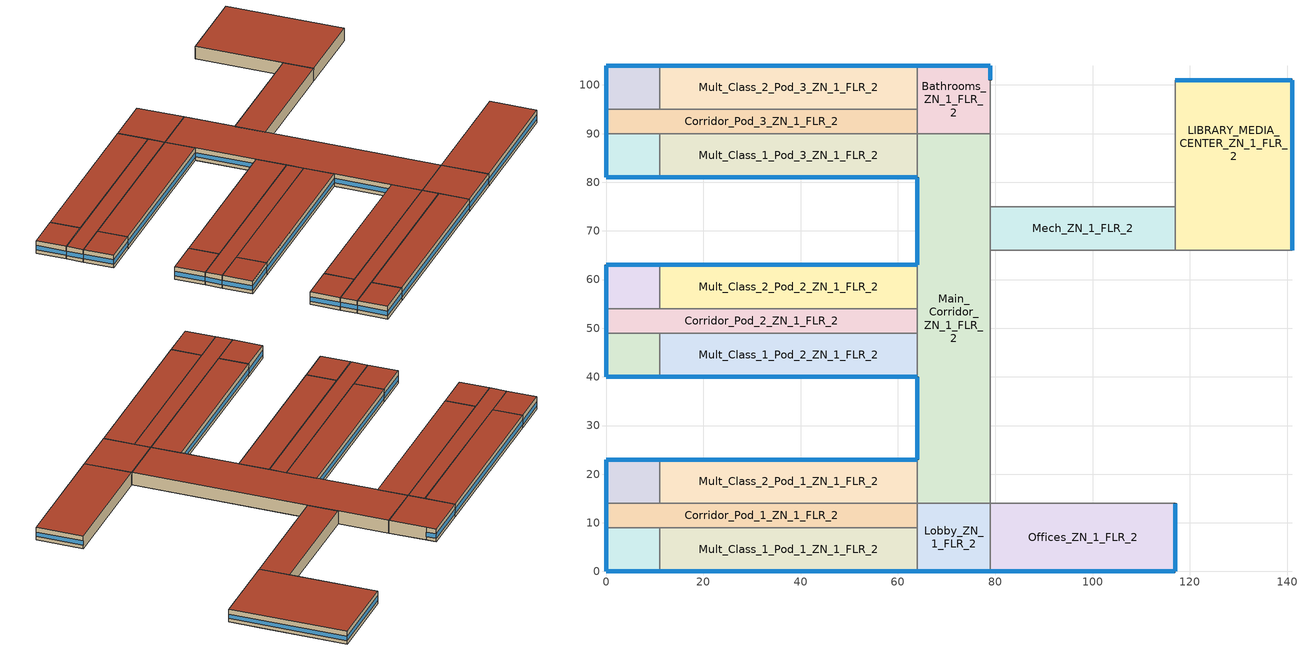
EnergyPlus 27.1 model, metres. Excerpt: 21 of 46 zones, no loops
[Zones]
Corner_Class_1_Pod_1_ZN_1_FLR_2
 floor to Corner_Class_1_Pod_1_ZN_1_FLR_1 (int_slab_floor): 0,9 11,9 11,0 0,0 z4
 wall outside (nonres_ext_wall): 0,9 0,0 11,0 z4:8
 wall to Mult_Class_1_Pod_1_ZN_1_FLR_2 (int_wall): 11,0 11,9 z4:8
 wall to Corridor_Pod_1_ZN_1_FLR_2 (int_wall): 11,9 0,9 z4:8
 window (Window_U_0.40_SHGC_0.38): 0.05,0 10.95,0 z5.1:6.51; 0,8.95 0,0.05 z5.1:6.52
 roof outside (nonres_roof): 0,0 11,0 11,9 0,9 z8
Mult_Class_1_Pod_1_ZN_1_FLR_2
 floor to Mult_Class_1_Pod_1_ZN_1_FLR_1 (int_slab_floor): 11,9 64,9 64,0 11,0 z4
 wall outside (nonres_ext_wall): 11,0 64,0 z4:8
 wall to Lobby_ZN_1_FLR_2 (int_wall): 64,0 64,9 z4:8
 wall to Corridor_Pod_1_ZN_1_FLR_2 (int_wall): 64,9 11,9 z4:8
 window (Window_U_0.40_SHGC_0.38): 11.05,0 63.95,0 z5.1:6.5
 roof outside (nonres_roof): 11,0 64,0 64,9 11,9 z8
Corridor_Pod_1_ZN_1_FLR_2
 floor to Corridor_Pod_1_ZN_1_FLR_1 (int_slab_floor): 0,14 64,14 64,9 0,9 z4
 wall outside (nonres_ext_wall): 0,14 0,9 z4:8
 wall to Lobby_ZN_1_FLR_2 (int_wall): 64,9 64,14 z4:8
 wall to Mult_Class_2_Pod_1_ZN_1_FLR_2 (int_wall): 64,14 11,14 z4:8
 wall to Corner_Class_2_Pod_1_ZN_1_FLR_2 (int_wall): 11,14 0,14 z4:8
 window (Window_U_0.40_SHGC_0.38): 0,13.95 0,9.05 z5.1:6.53
 roof outside (nonres_roof): 0,9 64,9 64,14 0,14 z8
Corner_Class_2_Pod_1_ZN_1_FLR_2
 floor to Corner_Class_2_Pod_1_ZN_1_FLR_1 (int_slab_floor): 0,23 11,23 11,14 0,14 z4
 wall outside (nonres_ext_wall): 11,23 0,23 0,14 z4:8
 wall to Mult_Class_2_Pod_1_ZN_1_FLR_2 (int_wall): 11,14 11,23 z4:8
 window (Window_U_0.40_SHGC_0.38): 10.95,23 0.05,23 z5.1:6.51; 0,22.95 0,14.05 z5.1:6.52
 roof outside (nonres_roof): 0,14 11,14 11,23 0,23 z8
Mult_Class_2_Pod_1_ZN_1_FLR_2
 floor to Mult_Class_2_Pod_1_ZN_1_FLR_1 (int_slab_floor): 11,23 64,23 64,14 11,14 z4
 wall outside (nonres_ext_wall): 64,23 11,23 z4:8
 wall to Main_Corridor_ZN_1_FLR_2 (int_wall): 64,14 64,23 z4:8
 window (Window_U_0.40_SHGC_0.38): 63.95,23 11.05,23 z5.1:6.5
 roof outside (nonres_roof): 11,14 64,14 64,23 11,23 z8
Corner_Class_1_Pod_2_ZN_1_FLR_2
 floor to Corner_Class_1_Pod_2_ZN_1_FLR_1 (int_slab_floor): 0,49 11,49 11,40 0,40 z4
 wall outside (nonres_ext_wall): 0,49 0,40 11,40 z4:8
 wall to Mult_Class_1_Pod_2_ZN_1_FLR_2 (int_wall): 11,40 11,49 z4:8
 wall to Corridor_Pod_2_ZN_1_FLR_2 (int_wall): 11,49 0,49 z4:8
 window (Window_U_0.40_SHGC_0.38): 0.05,40 10.95,40 z5.1:6.51; 0,48.95 0,40.05 z5.1:6.52
 roof outside (nonres_roof): 0,40 11,40 11,49 0,49 z8
Mult_Class_1_Pod_2_ZN_1_FLR_2
 floor to Mult_Class_1_Pod_2_ZN_1_FLR_1 (int_slab_floor): 11,49 64,49 64,40 11,40 z4
 wall outside (nonres_ext_wall): 11,40 64,40 z4:8
 wall to Main_Corridor_ZN_1_FLR_2 (int_wall): 64,40 64,49 z4:8
 wall to Corridor_Pod_2_ZN_1_FLR_2 (int_wall): 64,49 11,49 z4:8
 window (Window_U_0.40_SHGC_0.38): 11.05,40 63.95,40 z5.1:6.5
 roof outside (nonres_roof): 11,40 64,40 64,49 11,49 z8
Corridor_Pod_2_ZN_1_FLR_2
 floor to Corridor_Pod_2_ZN_1_FLR_1 (int_slab_floor): 0,54 64,54 64,49 0,49 z4
 wall outside (nonres_ext_wall): 0,54 0,49 z4:8
 wall to Main_Corridor_ZN_1_FLR_2 (int_wall): 64,49 64,54 z4:8
 wall to Mult_Class_2_Pod_2_ZN_1_FLR_2 (int_wall): 64,54 11,54 z4:8
 wall to Corner_Class_2_Pod_2_ZN_1_FLR_2 (int_wall): 11,54 0,54 z4:8
 window (Window_U_0.40_SHGC_0.38): 0,53.95 0,49.05 z5.1:6.53
 roof outside (nonres_roof): 0,49 64,49 64,54 0,54 z8
Corner_Class_2_Pod_2_ZN_1_FLR_2
 floor to Corner_Class_2_Pod_2_ZN_1_FLR_1 (int_slab_floor): 0,63 11,63 11,54 0,54 z4
 wall outside (nonres_ext_wall): 11,63 0,63 0,54 z4:8
 wall to Mult_Class_2_Pod_2_ZN_1_FLR_2 (int_wall): 11,54 11,63 z4:8
 window (Window_U_0.40_SHGC_0.38): 10.95,63 0.05,63 z5.1:6.51; 0,62.95 0,54.05 z5.1:6.52
 roof outside (nonres_roof): 0,54 11,54 11,63 0,63 z8
Mult_Class_2_Pod_2_ZN_1_FLR_2
 floor to Mult_Class_2_Pod_2_ZN_1_FLR_1 (int_slab_floor): 11,63 64,63 64,54 11,54 z4
 wall outside (nonres_ext_wall): 64,63 11,63 z4:8
 wall to Main_Corridor_ZN_1_FLR_2 (int_wall): 64,54 64,63 z4:8
 window (Window_U_0.40_SHGC_0.38): 63.95,63 11.05,63 z5.1:6.5
 roof outside (nonres_roof): 11,54 64,54 64,63 11,63 z8
Corner_Class_1_Pod_3_ZN_1_FLR_2
 floor to Corner_Class_1_Pod_3_ZN_1_FLR_1 (int_slab_floor): 0,90 11,90 11,81 0,81 z4
 wall outside (nonres_ext_wall): 0,90 0,81 11,81 z4:8
 wall to Mult_Class_1_Pod_3_ZN_1_FLR_2 (int_wall): 11,81 11,90 z4:8
 wall to Corridor_Pod_3_ZN_1_FLR_2 (int_wall): 11,90 0,90 z4:8
 window (Window_U_0.40_SHGC_0.38): 0.05,81 10.95,81 z5.1:6.51; 0,89.95 0,81.05 z5.1:6.52
 roof outside (nonres_roof): 0,81 11,81 11,90 0,90 z8
Mult_Class_1_Pod_3_ZN_1_FLR_2
 floor to Mult_Class_1_Pod_3_ZN_1_FLR_1 (int_slab_floor): 11,90 64,90 64,81 11,81 z4
 wall outside (nonres_ext_wall): 11,81 64,81 z4:8
 wall to Main_Corridor_ZN_1_FLR_2 (int_wall): 64,81 64,90 z4:8
 wall to Corridor_Pod_3_ZN_1_FLR_2 (int_wall): 64,90 11,90 z4:8
 window (Window_U_0.40_SHGC_0.38): 11.05,81 63.95,81 z5.1:6.5
 roof outside (nonres_roof): 11,81 64,81 64,90 11,90 z8
Corridor_Pod_3_ZN_1_FLR_2
 floor to Corridor_Pod_3_ZN_1_FLR_1 (int_slab_floor): 0,95 64,95 64,90 0,90 z4
 wall outside (nonres_ext_wall): 0,95 0,90 z4:8
 wall to Bathrooms_ZN_1_FLR_2 (int_wall): 64,90 64,95 z4:8
 wall to Mult_Class_2_Pod_3_ZN_1_FLR_2 (int_wall): 64,95 11,95 z4:8
 wall to Corner_Class_2_Pod_3_ZN_1_FLR_2 (int_wall): 11,95 0,95 z4:8
 window (Window_U_0.40_SHGC_0.38): 0,94.95 0,90.05 z5.1:6.53
 roof outside (nonres_roof): 0,90 64,90 64,95 0,95 z8
Corner_Class_2_Pod_3_ZN_1_FLR_2
 floor to Corner_Class_2_Pod_3_ZN_1_FLR_1 (int_slab_floor): 0,104 11,104 11,95 0,95 z4
 wall outside (nonres_ext_wall): 11,104 0,104 0,95 z4:8
 wall to Mult_Class_2_Pod_3_ZN_1_FLR_2 (int_wall): 11,95 11,104 z4:8
 window (Window_U_0.40_SHGC_0.38): 10.95,104 0.05,104 z5.1:6.51; 0,103.95 0,95.05 z5.1:6.52
 roof outside (nonres_roof): 0,95 11,95 11,104 0,104 z8
Mult_Class_2_Pod_3_ZN_1_FLR_2
 floor to Mult_Class_2_Pod_3_ZN_1_FLR_1 (int_slab_floor): 11,104 64,104 64,95 11,95 z4
 wall outside (nonres_ext_wall): 64,104 11,104 z4:8
 wall to Bathrooms_ZN_1_FLR_2 (int_wall): 64,95 64,104 z4:8
 window (Window_U_0.40_SHGC_0.38): 63.95,104 11.05,104 z5.1:6.5
 roof outside (nonres_roof): 11,95 64,95 64,104 11,104 z8
Main_Corridor_ZN_1_FLR_2
 floor to Main_Corridor_ZN_1_FLR_1 (int_slab_floor): 64,90 79,90 79,14 64,14 z4
 wall outside (nonres_ext_wall): 64,81 64,63 / 64,40 64,23 z4:8
 wall to Lobby_ZN_1_FLR_2 (int_wall): 64,14 79,14 z4:8
 wall to Gym_ZN_1_FLR_1 (int_wall): 79,14 79,66 z4:8
 wall to Mech_ZN_1_FLR_2 (int_wall): 79,66 79,75 z4:8
 wall to Auditorium_ZN_1_FLR_1 (nonres_ext_wall): 79,75 79,90 z4:8
 wall to Bathrooms_ZN_1_FLR_2 (int_wall): 79,90 64,90 z4:8
 window (Window_U_0.40_SHGC_0.38): 64,80.95 64,63.05 / 64,39.95 64,23.05 z5.1:6.51
 roof outside (nonres_roof): 64,14 79,14 79,90 64,90 z8
Lobby_ZN_1_FLR_2
 floor to Lobby_ZN_1_FLR_1 (int_slab_floor): 64,14 79,14 79,0 64,0 z4
 wall outside (nonres_ext_wall): 64,0 79,0 z4:8
 wall to Offices_ZN_1_FLR_2 (int_wall): 79,0 79,14 z4:8
 window (Window_U_0.40_SHGC_0.38): 64.05,0 78.95,0 z5.1:6.51
 roof outside (nonres_roof): 64,0 79,0 79,14 64,14 z8
Bathrooms_ZN_1_FLR_2
 floor to Bathrooms_ZN_1_FLR_1 (int_slab_floor): 64,104 79,104 79,90 64,90 z4
 wall outside (nonres_ext_wall): 79,101 79,104 64,104 z4:8
 wall to Auditorium_ZN_1_FLR_1 (nonres_ext_wall): 79,90 79,101 z4:8
 window (Window_U_0.40_SHGC_0.38): 79,101.05 79,103.95 z5.1:6.55; 78.95,104 64.05,104 z5.1:6.51
 roof outside (nonres_roof): 64,90 79,90 79,104 64,104 z8
Offices_ZN_1_FLR_2
 floor to Offices_ZN_1_FLR_1 (int_slab_floor): 79,14 117,14 117,0 79,0 z4
 wall outside (nonres_ext_wall): 79,0 117,0 117,14 z4:8
 wall to Gym_ZN_1_FLR_1 (int_wall): 117,14 79,14 z4:8
 window (Window_U_0.40_SHGC_0.38): 79.05,0 116.95,0 z5.1:6.5; 117,0.05 117,13.95 z5.1:6.51
 roof outside (nonres_roof): 79,0 117,0 117,14 79,14 z8
LIBRARY_MEDIA_CENTER_ZN_1_FLR_2
 floor to Kitchen_ZN_1_FLR_1 (int_slab_floor): 117,75 141,75 141,66 117,66 z4
 floor to Cafeteria_ZN_1_FLR_1 (int_slab_floor): 117,101 141,101 141,75 117,75 z4
 wall outside (nonres_ext_wall): 141,66 141,101 117,101 z4:8
 wall to Aux_Gym_ZN_1_FLR_1 (int_wall): 117,66 141,66 z4:8
 wall to Mech_ZN_1_FLR_2 (int_wall): 117,75 117,66 z4:8
 wall to Auditorium_ZN_1_FLR_1 (int_wall): 117,101 117,75 z4:8
 window (Window_U_0.40_SHGC_0.38): 141,66.05 141,100.95 z5.1:6.5; 140.95,101 117.05,101 z5.1:6.51
 roof outside (nonres_roof): 117,66 141,66 141,101 117,101 z8
Mech_ZN_1_FLR_2
 floor to Mech_ZN_1_FLR_1 (int_slab_floor): 79,75 117,75 117,66 79,66 z4
 wall to Gym_ZN_1_FLR_1 (int_wall): 79,66 117,66 z4:8
 wall to Auditorium_ZN_1_FLR_1 (int_wall): 117,75 79,75 z4:8
 roof outside (nonres_roof): 79,66 117,66 117,75 79,75 z8
[Building]
Secondary School: North Axis {deg}=0; Terrain=City; Loads Convergence Tolerance Value {W}=0.04; Temperature Convergence Tolerance Value {deltaC}=0.2; Solar Distribution=FullInteriorAndExterior; Maximum Number of Warmup Days=25; Minimum Number of Warmup Days=6
[Site:Location]
Denver-Aurora-Buckley.AFB_CO_USA WMO=724695: Latitude {deg}=39.72; Longitude {deg}=-104.75; Time Zone {hr}=-7; Elevation {m}=1726
[SizingPeriod:DesignDay] Day of Month=21; Dry-Bulb Temperature Range Modifier Type=DefaultMultipliers; Humidity Condition Type=WetBulb; Barometric Pressure {Pa}=82237; Rain Indicator=No; Snow Indicator=No; Daylight Saving Time Indicator=No
Name | Month | Day Type | Maximum Dry-Bulb Temperature {C} | Daily Dry-Bulb Temperature Range {deltaC} | Wetbulb or DewPoint at Maximum Dry-Bulb {C} | Wind Speed {m/s} | Wind Direction {deg} | Solar Model Indicator | Sky Clearness | ASHRAE Clear Sky Optical Depth for Beam Irradiance (taub) | ASHRAE Clear Sky Optical Depth for Diffuse Irradiance (taud)
Denver-Aurora-Buckley.AFB_CO_USA Ann Htg 99.6% Condns DB | 12 | WinterDesignDay | -17.9 | 0 | -17.9 | 2.5 | 180 | ASHRAEClearSky | 0
Denver-Aurora-Buckley.AFB_CO_USA Ann Clg .4% Condns DB=>MWB | 7 | SummerDesignDay | 33.9 | 14.8 | 15 | 3.6 | 30 | ASHRAETau |  | 0.423 | 2.02
[Site:GroundTemperature:BuildingSurface]
20.76, 20.73, 20.73, 20.73, 20.77, 23.02, 23.36, 23.44, 23.48, 21.21, 20.91, 20.82
[Site:WaterMainsTemperature]
Calculation Method=Correlation; Annual Average Outdoor Air Temperature {C}=9.95; Maximum Difference In Monthly Average Outdoor Air Temperatures {deltaC}=23.7
[Material:NoMass] Thermal Absorptance=0.9; Solar Absorptance=0.7
Name | Roughness | Thermal Resistance {m2-K/W} | Visible Absorptance
CP02 CARPET PAD | VeryRough | 0.21648 | 0.8
Nonres_Roof_Insulation | MediumSmooth | 5.30668 | 0.7
Nonres_Exterior_Wall_Insulation | MediumSmooth | 2.81828 | 0.7
[Construction]
InteriorFurnishings: Std Wood 6inch
int_wall: G01 13mm gypsum board, G01 13mm gypsum board
int_slab_floor: 100mm Normalweight concrete floor, CP02 CARPET PAD
nonres_roof: F13 Built-up roofing, Nonres_Roof_Insulation, F08 Metal surface
nonres_ext_wall: F07 25mm stucco, G01 16mm gypsum board, Nonres_Exterior_Wall_Insulation, G01 16mm gypsum board
Window_U_0.40_SHGC_0.38: Glass_8652_LayerAvg, Gap_1_W_0_0127, Glass_102_LayerAvg
[Material]
Name | Roughness | Thickness {m} | Conductivity {W/m-K} | Density {kg/m3} | Specific Heat {J/kg-K} | Thermal Absorptance | Solar Absorptance | Visible Absorptance
Std Wood 6inch | MediumSmooth | 0.15 | 0.12 | 540 | 1210 | 0.9 | 0.7 | 0.7
F07 25mm stucco | Smooth | 0.0254 | 0.72 | 1856 | 840 | 0.9 | 0.7 | 0.7
F08 Metal surface | Smooth | 0.0008 | 45.28 | 7824 | 500
F13 Built-up roofing | Rough | 0.0095 | 0.16 | 1120 | 1460 | 0.9 | 0.77
G01 13mm gypsum board | Smooth | 0.0127 | 0.16 | 800 | 1090 | 0.9 | 0.7 | 0.5
G01 16mm gypsum board | MediumSmooth | 0.0159 | 0.16 | 800 | 1090
100mm Normalweight concrete floor | MediumRough | 0.1016 | 2.31 | 2322 | 832
[WindowMaterial:Glazing] Optical Data Type=SpectralAverage; Infrared Transmittance at Normal Incidence=0; Front Side Infrared Hemispherical Emissivity=0.84
Name | Thickness {m} | Solar Transmittance at Normal Incidence | Front Side Solar Reflectance at Normal Incidence | Back Side Solar Reflectance at Normal Incidence | Visible Transmittance at Normal Incidence | Front Side Visible Reflectance at Normal Incidence | Back Side Visible Reflectance at Normal Incidence | Back Side Infrared Hemispherical Emissivity | Conductivity {W/m-K}
Glass_102_LayerAvg | 0.003048 | 0.833848 | 0.0747638 | 0.0748545 | 0.89926 | 0.082563 | 0.082564 | 0.84 | 1
Glass_8652_LayerAvg | 0.003059 | 0.343691 | 0.298987 | 0.462105 | 0.487937 | 0.209449 | 0.306829 | 0.39 | 0.962
[WindowMaterial:Gas]
Gap_1_W_0_0127: Gas Type=Air; Thickness {m}=0.0127
[Zone] Type=1; Multiplier=1; Ceiling Height {m}=4; Floor Area {m2}=Autocalculate; Part of Total Floor Area=Yes
Name | Volume {m3}
Corner_Class_1_Pod_1_ZN_1_FLR_2; Corner_Class_2_Pod_1_ZN_1_FLR_2; Corner_Class_1_Pod_2_ZN_1_FLR_2; Corner_Class_2_Pod_2_ZN_1_FLR_2; Corner_Class_1_Pod_3_ZN_1_FLR_2; Corner_Class_2_Pod_3_ZN_1_FLR_2 | 396
Mult_Class_1_Pod_1_ZN_1_FLR_2; Mult_Class_2_Pod_1_ZN_1_FLR_2; Mult_Class_1_Pod_2_ZN_1_FLR_2; Mult_Class_2_Pod_2_ZN_1_FLR_2; Mult_Class_1_Pod_3_ZN_1_FLR_2; Mult_Class_2_Pod_3_ZN_1_FLR_2 | 1908
Corridor_Pod_1_ZN_1_FLR_2; Corridor_Pod_2_ZN_1_FLR_2; Corridor_Pod_3_ZN_1_FLR_2 | 1280
Main_Corridor_ZN_1_FLR_2 | 4560
Lobby_ZN_1_FLR_2; Bathrooms_ZN_1_FLR_2 | 840
Offices_ZN_1_FLR_2 | 2128
LIBRARY_MEDIA_CENTER_ZN_1_FLR_2 | 3360
Mech_ZN_1_FLR_2 | 1368
[InternalMass] Construction=InteriorFurnishings
Name | Zone or ZoneList | Surface Area {m2}
Corner_Class_1_Pod_1_ZN_1_FLR_2_InternalMass_1 | Corner_Class_1_Pod_1_ZN_1_FLR_2 | 198
Mult_Class_1_Pod_1_ZN_1_FLR_2_InternalMass_1 | Mult_Class_1_Pod_1_ZN_1_FLR_2 | 954
Corridor_Pod_1_ZN_1_FLR_2_InternalMass_1 | Corridor_Pod_1_ZN_1_FLR_2 | 640
Corner_Class_2_Pod_1_ZN_1_FLR_2_InternalMass_1 | Corner_Class_2_Pod_1_ZN_1_FLR_2 | 198
Mult_Class_2_Pod_1_ZN_1_FLR_2_InternalMass_1 | Mult_Class_2_Pod_1_ZN_1_FLR_2 | 954
Corner_Class_1_Pod_2_ZN_1_FLR_2_InternalMass_1 | Corner_Class_1_Pod_2_ZN_1_FLR_2 | 198
Mult_Class_1_Pod_2_ZN_1_FLR_2_InternalMass_1 | Mult_Class_1_Pod_2_ZN_1_FLR_2 | 954
Corridor_Pod_2_ZN_1_FLR_2_InternalMass_1 | Corridor_Pod_2_ZN_1_FLR_2 | 640
Corner_Class_2_Pod_2_ZN_1_FLR_2_InternalMass_1 | Corner_Class_2_Pod_2_ZN_1_FLR_2 | 198
Mult_Class_2_Pod_2_ZN_1_FLR_2_InternalMass_1 | Mult_Class_2_Pod_2_ZN_1_FLR_2 | 954
Corner_Class_1_Pod_3_ZN_1_FLR_2_InternalMass_1 | Corner_Class_1_Pod_3_ZN_1_FLR_2 | 198
Mult_Class_1_Pod_3_ZN_1_FLR_2_InternalMass_1 | Mult_Class_1_Pod_3_ZN_1_FLR_2 | 954
Corridor_Pod_3_ZN_1_FLR_2_InternalMass_1 | Corridor_Pod_3_ZN_1_FLR_2 | 640
Corner_Class_2_Pod_3_ZN_1_FLR_2_InternalMass_1 | Corner_Class_2_Pod_3_ZN_1_FLR_2 | 198
Mult_Class_2_Pod_3_ZN_1_FLR_2_InternalMass_1 | Mult_Class_2_Pod_3_ZN_1_FLR_2 | 954
Main_Corridor_ZN_1_FLR_2_InternalMass_1 | Main_Corridor_ZN_1_FLR_2 | 2280
Lobby_ZN_1_FLR_2_InternalMass_1 | Lobby_ZN_1_FLR_2 | 420
Bathrooms_ZN_1_FLR_2_InternalMass_1 | Bathrooms_ZN_1_FLR_2 | 420
Offices_ZN_1_FLR_2_InternalMass_1 | Offices_ZN_1_FLR_2 | 1064
LIBRARY_MEDIA_CENTER_ZN_1_FLR_2_InternalMass_1 | LIBRARY_MEDIA_CENTER_ZN_1_FLR_2 | 1680
Mech_ZN_1_FLR_2_InternalMass_1 | Mech_ZN_1_FLR_2 | 684
[People] Fraction Radiant=0.3; Sensible Heat Fraction=Autocalculate; Activity Level Schedule=ACTIVITY_SCH; Enable ASHRAE 55 Comfort Warnings=No; Mean Radiant Temperature Calculation Type=EnclosureAveraged; Work Efficiency Schedule=WORK_EFF_SCH; Clothing Insulation Calculation Method=ClothingInsulationSchedule; Clothing Insulation Schedule=CLOTHING_SCH; Air Velocity Schedule=AIR_VELO_SCH; Thermal Comfort Model 1 Type=Fanger
Name | Zone or ZoneList or Space or SpaceList | Number of People Schedule | Number of People Calculation Method | Floor Area per Person {m2/person}
Corner_Class_1_Pod_1_ZN_1_FLR_2 | Corner_Class_1_Pod_1_ZN_1_FLR_2 | BLDG_OCC_SCH | Area/Person | 2.654
Mult_Class_1_Pod_1_ZN_1_FLR_2 | Mult_Class_1_Pod_1_ZN_1_FLR_2 | BLDG_OCC_SCH | Area/Person | 2.654
Corridor_Pod_1_ZN_1_FLR_2 | Corridor_Pod_1_ZN_1_FLR_2 | BLDG_OCC_SCH | People
Corner_Class_2_Pod_1_ZN_1_FLR_2 | Corner_Class_2_Pod_1_ZN_1_FLR_2 | BLDG_OCC_SCH | Area/Person | 2.654
Mult_Class_2_Pod_1_ZN_1_FLR_2 | Mult_Class_2_Pod_1_ZN_1_FLR_2 | BLDG_OCC_SCH | Area/Person | 2.654
Corner_Class_1_Pod_2_ZN_1_FLR_2 | Corner_Class_1_Pod_2_ZN_1_FLR_2 | BLDG_OCC_SCH | Area/Person | 2.654
Mult_Class_1_Pod_2_ZN_1_FLR_2 | Mult_Class_1_Pod_2_ZN_1_FLR_2 | BLDG_OCC_SCH | Area/Person | 2.654
Corridor_Pod_2_ZN_1_FLR_2 | Corridor_Pod_2_ZN_1_FLR_2 | BLDG_OCC_SCH | People
Corner_Class_2_Pod_2_ZN_1_FLR_2 | Corner_Class_2_Pod_2_ZN_1_FLR_2 | BLDG_OCC_SCH | Area/Person | 2.654
Mult_Class_2_Pod_2_ZN_1_FLR_2 | Mult_Class_2_Pod_2_ZN_1_FLR_2 | BLDG_OCC_SCH | Area/Person | 2.654
Corner_Class_1_Pod_3_ZN_1_FLR_2 | Corner_Class_1_Pod_3_ZN_1_FLR_2 | BLDG_OCC_SCH | Area/Person | 2.654
Mult_Class_1_Pod_3_ZN_1_FLR_2 | Mult_Class_1_Pod_3_ZN_1_FLR_2 | BLDG_OCC_SCH_Extend | Area/Person | 2.654
Corridor_Pod_3_ZN_1_FLR_2 | Corridor_Pod_3_ZN_1_FLR_2 | BLDG_OCC_SCH | People
Corner_Class_2_Pod_3_ZN_1_FLR_2 | Corner_Class_2_Pod_3_ZN_1_FLR_2 | BLDG_OCC_SCH | Area/Person | 2.654
Mult_Class_2_Pod_3_ZN_1_FLR_2 | Mult_Class_2_Pod_3_ZN_1_FLR_2 | BLDG_OCC_SCH_Extend | Area/Person | 2.654
Bathrooms_ZN_1_FLR_2 | Bathrooms_ZN_1_FLR_2 | BLDG_OCC_SCH | People
Offices_ZN_1_FLR_2 | Offices_ZN_1_FLR_2 | BLDG_OCC_SCH_Offices | Area/Person | 18.579
LIBRARY_MEDIA_CENTER_ZN_1_FLR_2 | LIBRARY_MEDIA_CENTER_ZN_1_FLR_2 | BLDG_OCC_SCH | Area/Person | 9.289
Mech_ZN_1_FLR_2 | Mech_ZN_1_FLR_2 | BLDG_OCC_SCH | People
[Lights] Design Level Calculation Method=Watts/Area; Return Air Fraction=0; Fraction Radiant=0.37; Fraction Visible=0.2; Fraction Replaceable=1; Return Air Fraction Calculated from Plenum Temperature=No
Name | Zone or ZoneList or Space or SpaceList | Schedule | Watts per Floor Area {W/m2}
Corner_Class_1_Pod_1_ZN_1_FLR_2_Lights | Corner_Class_1_Pod_1_ZN_1_FLR_2 | BLDG_LIGHT_CLASSROOM_SCH | 9.9028
Mult_Class_1_Pod_1_ZN_1_FLR_2_Lights | Mult_Class_1_Pod_1_ZN_1_FLR_2 | BLDG_LIGHT_CLASSROOM_SCH | 9.9028
Corridor_Pod_1_ZN_1_FLR_2_Lights | Corridor_Pod_1_ZN_1_FLR_2 | BLDG_LIGHT_CORRIDOR_SCH | 7.10418
Corner_Class_2_Pod_1_ZN_1_FLR_2_Lights | Corner_Class_2_Pod_1_ZN_1_FLR_2 | BLDG_LIGHT_CLASSROOM_SCH | 9.9028
Mult_Class_2_Pod_1_ZN_1_FLR_2_Lights | Mult_Class_2_Pod_1_ZN_1_FLR_2 | BLDG_LIGHT_CLASSROOM_SCH | 9.9028
Corner_Class_1_Pod_2_ZN_1_FLR_2_Lights | Corner_Class_1_Pod_2_ZN_1_FLR_2 | BLDG_LIGHT_CLASSROOM_SCH | 9.9028
Mult_Class_1_Pod_2_ZN_1_FLR_2_Lights | Mult_Class_1_Pod_2_ZN_1_FLR_2 | BLDG_LIGHT_CLASSROOM_SCH | 9.9028
Corridor_Pod_2_ZN_1_FLR_2_Lights | Corridor_Pod_2_ZN_1_FLR_2 | BLDG_LIGHT_CORRIDOR_SCH | 7.10418
Corner_Class_2_Pod_2_ZN_1_FLR_2_Lights | Corner_Class_2_Pod_2_ZN_1_FLR_2 | BLDG_LIGHT_CLASSROOM_SCH | 9.9028
Mult_Class_2_Pod_2_ZN_1_FLR_2_Lights | Mult_Class_2_Pod_2_ZN_1_FLR_2 | BLDG_LIGHT_CLASSROOM_SCH | 9.9028
Corner_Class_1_Pod_3_ZN_1_FLR_2_Lights | Corner_Class_1_Pod_3_ZN_1_FLR_2 | BLDG_LIGHT_CLASSROOM_SCH | 9.9028
Mult_Class_1_Pod_3_ZN_1_FLR_2_Lights | Mult_Class_1_Pod_3_ZN_1_FLR_2 | BLDG_LIGHT_CLASSROOM_SCH | 9.9028
Corridor_Pod_3_ZN_1_FLR_2_Lights | Corridor_Pod_3_ZN_1_FLR_2 | BLDG_LIGHT_CORRIDOR_SCH | 7.10418
Corner_Class_2_Pod_3_ZN_1_FLR_2_Lights | Corner_Class_2_Pod_3_ZN_1_FLR_2 | BLDG_LIGHT_CLASSROOM_SCH | 9.9028
Mult_Class_2_Pod_3_ZN_1_FLR_2_Lights | Mult_Class_2_Pod_3_ZN_1_FLR_2 | BLDG_LIGHT_CLASSROOM_SCH | 9.9028
Main_Corridor_ZN_1_FLR_2_Lights | Main_Corridor_ZN_1_FLR_2 | BLDG_LIGHT_CORRIDOR_SCH | 7.10418
Lobby_ZN_1_FLR_2_Lights | Lobby_ZN_1_FLR_2 | BLDG_LIGHT_LOBBYFLR1_SCH | 10.7639
Bathrooms_ZN_1_FLR_2_Lights | Bathrooms_ZN_1_FLR_2 | BLDG_LIGHT_BATH_SCH | 9.14932
Offices_ZN_1_FLR_2_Lights | Offices_ZN_1_FLR_2 | BLDG_LIGHT_OFFICE_SCH | 10.0104
LIBRARY_MEDIA_CENTER_ZN_1_FLR_2_Lights | LIBRARY_MEDIA_CENTER_ZN_1_FLR_2 | BLDG_LIGHT_LIBRARY_SCH | 8.39585
Mech_ZN_1_FLR_2_Lights | Mech_ZN_1_FLR_2 | BLDG_LIGHT_SCH | 10.2257
[ElectricEquipment] Schedule=BLDG_EQUIP_SCH; Design Level Calculation Method=EquipmentLevel; Fraction Latent=0; Fraction Radiant=0.5; Fraction Lost=0
Name | Zone or ZoneList or Space or SpaceList | Design Level {W}
Corner_Class_1_Pod_1_ZN_1_FLR_2_PlugMisc_Equip | Corner_Class_1_Pod_1_ZN_1_FLR_2 | 990
Mult_Class_1_Pod_1_ZN_1_FLR_2_PlugMisc_Equip | Mult_Class_1_Pod_1_ZN_1_FLR_2 | 4770
Corridor_Pod_1_ZN_1_FLR_2_PlugMisc_Equip | Corridor_Pod_1_ZN_1_FLR_2 | 1280
Corner_Class_2_Pod_1_ZN_1_FLR_2_PlugMisc_Equip | Corner_Class_2_Pod_1_ZN_1_FLR_2 | 990
Mult_Class_2_Pod_1_ZN_1_FLR_2_PlugMisc_Equip | Mult_Class_2_Pod_1_ZN_1_FLR_2 | 4770
Corner_Class_1_Pod_2_ZN_1_FLR_2_PlugMisc_Equip | Corner_Class_1_Pod_2_ZN_1_FLR_2 | 990
Mult_Class_1_Pod_2_ZN_1_FLR_2_PlugMisc_Equip | Mult_Class_1_Pod_2_ZN_1_FLR_2 | 4770
Corridor_Pod_2_ZN_1_FLR_2_PlugMisc_Equip | Corridor_Pod_2_ZN_1_FLR_2 | 1280
Corner_Class_2_Pod_2_ZN_1_FLR_2_PlugMisc_Equip | Corner_Class_2_Pod_2_ZN_1_FLR_2 | 990
Mult_Class_2_Pod_2_ZN_1_FLR_2_PlugMisc_Equip | Mult_Class_2_Pod_2_ZN_1_FLR_2 | 4770
Corner_Class_1_Pod_3_ZN_1_FLR_2_PlugMisc_Equip | Corner_Class_1_Pod_3_ZN_1_FLR_2 | 990
Mult_Class_1_Pod_3_ZN_1_FLR_2_PlugMisc_Equip | Mult_Class_1_Pod_3_ZN_1_FLR_2 | 9540
Corridor_Pod_3_ZN_1_FLR_2_PlugMisc_Equip | Corridor_Pod_3_ZN_1_FLR_2 | 1280
Corner_Class_2_Pod_3_ZN_1_FLR_2_PlugMisc_Equip | Corner_Class_2_Pod_3_ZN_1_FLR_2 | 990
Mult_Class_2_Pod_3_ZN_1_FLR_2_PlugMisc_Equip | Mult_Class_2_Pod_3_ZN_1_FLR_2 | 9540
Main_Corridor_ZN_1_FLR_2_PlugMisc_Equip | Main_Corridor_ZN_1_FLR_2 | 4560
Lobby_ZN_1_FLR_2_PlugMisc_Equip | Lobby_ZN_1_FLR_2 | 840
Bathrooms_ZN_1_FLR_2_PlugMisc_Equip | Bathrooms_ZN_1_FLR_2 | 840
Offices_ZN_1_FLR_2_PlugMisc_Equip | Offices_ZN_1_FLR_2 | 5745.6
LIBRARY_MEDIA_CENTER_ZN_1_FLR_2_PlugMisc_Equip | LIBRARY_MEDIA_CENTER_ZN_1_FLR_2 | 8400
Mech_ZN_1_FLR_2_PlugMisc_Equip | Mech_ZN_1_FLR_2 | 1368
[Daylighting:Controls] Daylighting Method=SplitFlux; Lighting Control Type=Stepped; Minimum Input Power Fraction for Continuous or ContinuousOff Dimming Control=0.3; Minimum Light Output Fraction for Continuous or ContinuousOff Dimming Control=0.2; Number of Stepped Control Steps=3; Probability Lighting will be Reset When Needed in Manual Stepped Control=1; Maximum Allowable Discomfort Glare Index=22
Name | Zone or Space | Glare Calculation Daylighting Reference Point | Glare Calculation Azimuth Angle of View Direction Clockwise from Zone y-Axis {deg} | Daylighting Reference Point 1 | Fraction of Lights Controlled by Reference Point 1 | Illuminance Setpoint at Reference Point 1 {lux} | Daylighting Reference Point 2 | Fraction of Lights Controlled by Reference Point 2 | Illuminance Setpoint at Reference Point 2 {lux}
Corner_Class_1_Pod_1_ZN_1_FLR_2_DaylCtrl | Corner_Class_1_Pod_1_ZN_1_FLR_2 | Corner_Class_1_Pod_1_ZN_1_FLR_2_DaylRefPt1 | 180 | Corner_Class_1_Pod_1_ZN_1_FLR_2_DaylRefPt1 | 0.56 | 500 | Corner_Class_1_Pod_1_ZN_1_FLR_2_DaylRefPt2 | 0.2 | 500
Mult_Class_1_Pod_1_ZN_1_FLR_2_DaylCtrl | Mult_Class_1_Pod_1_ZN_1_FLR_2 | Mult_Class_1_Pod_1_ZN_1_FLR_2_DaylRefPt1 | 180 | Mult_Class_1_Pod_1_ZN_1_FLR_2_DaylRefPt1 | 0.28 | 500 | Mult_Class_1_Pod_1_ZN_1_FLR_2_DaylRefPt2 | 0.28 | 500
Corner_Class_2_Pod_1_ZN_1_FLR_2_DaylCtrl | Corner_Class_2_Pod_1_ZN_1_FLR_2 | Corner_Class_2_Pod_1_ZN_1_FLR_2_DaylRefPt1 | 270 | Corner_Class_2_Pod_1_ZN_1_FLR_2_DaylRefPt1 | 0.56 | 500 | Corner_Class_2_Pod_1_ZN_1_FLR_2_DaylRefPt2 | 0.2 | 500
Mult_Class_2_Pod_1_ZN_1_FLR_2_DaylCtrl | Mult_Class_2_Pod_1_ZN_1_FLR_2 | Mult_Class_2_Pod_1_ZN_1_FLR_2_DaylRefPt1 | 0 | Mult_Class_2_Pod_1_ZN_1_FLR_2_DaylRefPt1 | 0.28 | 500 | Mult_Class_2_Pod_1_ZN_1_FLR_2_DaylRefPt2 | 0.28 | 500
Corner_Class_1_Pod_2_ZN_1_FLR_2_DaylCtrl | Corner_Class_1_Pod_2_ZN_1_FLR_2 | Corner_Class_1_Pod_2_ZN_1_FLR_2_DaylRefPt1 | 180 | Corner_Class_1_Pod_2_ZN_1_FLR_2_DaylRefPt1 | 0.56 | 500 | Corner_Class_1_Pod_2_ZN_1_FLR_2_DaylRefPt2 | 0.2 | 500
Mult_Class_1_Pod_2_ZN_1_FLR_2_DaylCtrl | Mult_Class_1_Pod_2_ZN_1_FLR_2 | Mult_Class_1_Pod_2_ZN_1_FLR_2_DaylRefPt1 | 180 | Mult_Class_1_Pod_2_ZN_1_FLR_2_DaylRefPt1 | 0.28 | 500 | Mult_Class_1_Pod_2_ZN_1_FLR_2_DaylRefPt2 | 0.28 | 500
Corner_Class_2_Pod_2_ZN_1_FLR_2_DaylCtrl | Corner_Class_2_Pod_2_ZN_1_FLR_2 | Corner_Class_2_Pod_2_ZN_1_FLR_2_DaylRefPt1 | 270 | Corner_Class_2_Pod_2_ZN_1_FLR_2_DaylRefPt1 | 0.56 | 500 | Corner_Class_2_Pod_2_ZN_1_FLR_2_DaylRefPt2 | 0.2 | 500
Mult_Class_2_Pod_2_ZN_1_FLR_2_DaylCtrl | Mult_Class_2_Pod_2_ZN_1_FLR_2 | Mult_Class_2_Pod_2_ZN_1_FLR_2_DaylRefPt1 | 0 | Mult_Class_2_Pod_2_ZN_1_FLR_2_DaylRefPt1 | 0.28 | 500 | Mult_Class_2_Pod_2_ZN_1_FLR_2_DaylRefPt2 | 0.28 | 500
Corner_Class_1_Pod_3_ZN_1_FLR_2_DaylCtrl | Corner_Class_1_Pod_3_ZN_1_FLR_2 | Corner_Class_1_Pod_3_ZN_1_FLR_2_DaylRefPt1 | 180 | Corner_Class_1_Pod_3_ZN_1_FLR_2_DaylRefPt1 | 0.56 | 500 | Corner_Class_1_Pod_3_ZN_1_FLR_2_DaylRefPt2 | 0.2 | 500
Mult_Class_1_Pod_3_ZN_1_FLR_2_DaylCtrl | Mult_Class_1_Pod_3_ZN_1_FLR_2 | Mult_Class_1_Pod_3_ZN_1_FLR_2_DaylRefPt1 | 180 | Mult_Class_1_Pod_3_ZN_1_FLR_2_DaylRefPt1 | 0.28 | 500 | Mult_Class_1_Pod_3_ZN_1_FLR_2_DaylRefPt2 | 0.28 | 500
Corner_Class_2_Pod_3_ZN_1_FLR_2_DaylCtrl | Corner_Class_2_Pod_3_ZN_1_FLR_2 | Corner_Class_2_Pod_3_ZN_1_FLR_2_DaylRefPt1 | 270 | Corner_Class_2_Pod_3_ZN_1_FLR_2_DaylRefPt1 | 0.56 | 500 | Corner_Class_2_Pod_3_ZN_1_FLR_2_DaylRefPt2 | 0.2 | 500
Mult_Class_2_Pod_3_ZN_1_FLR_2_DaylCtrl | Mult_Class_2_Pod_3_ZN_1_FLR_2 | Mult_Class_2_Pod_3_ZN_1_FLR_2_DaylRefPt1 | 0 | Mult_Class_2_Pod_3_ZN_1_FLR_2_DaylRefPt1 | 0.28 | 500 | Mult_Class_2_Pod_3_ZN_1_FLR_2_DaylRefPt2 | 0.28 | 500
Lobby_ZN_1_FLR_2_DaylCtrl | Lobby_ZN_1_FLR_2 | Lobby_ZN_1_FLR_2_DaylRefPt1 | 180 | Lobby_ZN_1_FLR_2_DaylRefPt1 | 0.18 | 300 | Lobby_ZN_1_FLR_2_DaylRefPt2 | 0.18 | 300
Offices_ZN_1_FLR_2_DaylCtrl | Offices_ZN_1_FLR_2 | Offices_ZN_1_FLR_2_DaylRefPt1 | 180 | Offices_ZN_1_FLR_2_DaylRefPt1 | 0.36 | 375 | Offices_ZN_1_FLR_2_DaylRefPt2 | 0.08 | 375
LIBRARY_MEDIA_CENTER_ZN_1_FLR_2_DaylCtrl | LIBRARY_MEDIA_CENTER_ZN_1_FLR_2 | LIBRARY_MEDIA_CENTER_ZN_1_FLR_2_DaylRefPt1 | 0 | LIBRARY_MEDIA_CENTER_ZN_1_FLR_2_DaylRefPt1 | 0.21 | 500 | LIBRARY_MEDIA_CENTER_ZN_1_FLR_2_DaylRefPt2 | 0.11 | 500
[ZoneInfiltration:DesignFlowRate] Schedule=INFIL_SCH_PNNL; Design Flow Rate Calculation Method=Flow/ExteriorArea; Constant Term Coefficient=0; Temperature Term Coefficient=0; Velocity Term Coefficient=0.224; Velocity Squared Term Coefficient=0
Name | Zone or ZoneList or Space or SpaceList | Flow Rate per Exterior Surface Area {m3/s-m2}
Corner_Class_1_Pod_1_ZN_1_FLR_2_Infiltration | Corner_Class_1_Pod_1_ZN_1_FLR_2 | 0.000254325
Mult_Class_1_Pod_1_ZN_1_FLR_2_Infiltration | Mult_Class_1_Pod_1_ZN_1_FLR_2 | 0.00017524
Corridor_Pod_1_ZN_1_FLR_2_Infiltration | Corridor_Pod_1_ZN_1_FLR_2 | 3.35686e-05
Corner_Class_2_Pod_1_ZN_1_FLR_2_Infiltration | Corner_Class_2_Pod_1_ZN_1_FLR_2 | 0.000254325
Mult_Class_2_Pod_1_ZN_1_FLR_2_Infiltration | Mult_Class_2_Pod_1_ZN_1_FLR_2 | 0.00017524
Corner_Class_1_Pod_2_ZN_1_FLR_2_Infiltration | Corner_Class_1_Pod_2_ZN_1_FLR_2 | 0.000254325
Mult_Class_1_Pod_2_ZN_1_FLR_2_Infiltration | Mult_Class_1_Pod_2_ZN_1_FLR_2 | 0.00017524
Corridor_Pod_2_ZN_1_FLR_2_Infiltration | Corridor_Pod_2_ZN_1_FLR_2 | 3.35686e-05
Corner_Class_2_Pod_2_ZN_1_FLR_2_Infiltration | Corner_Class_2_Pod_2_ZN_1_FLR_2 | 0.000254325
Mult_Class_2_Pod_2_ZN_1_FLR_2_Infiltration | Mult_Class_2_Pod_2_ZN_1_FLR_2 | 0.00017524
Corner_Class_1_Pod_3_ZN_1_FLR_2_Infiltration | Corner_Class_1_Pod_3_ZN_1_FLR_2 | 0.000254325
Mult_Class_1_Pod_3_ZN_1_FLR_2_Infiltration | Mult_Class_1_Pod_3_ZN_1_FLR_2 | 0.00017524
Corridor_Pod_3_ZN_1_FLR_2_Infiltration | Corridor_Pod_3_ZN_1_FLR_2 | 3.35686e-05
Corner_Class_2_Pod_3_ZN_1_FLR_2_Infiltration | Corner_Class_2_Pod_3_ZN_1_FLR_2 | 0.000254325
Mult_Class_2_Pod_3_ZN_1_FLR_2_Infiltration | Mult_Class_2_Pod_3_ZN_1_FLR_2 | 0.00017524
Main_Corridor_ZN_1_FLR_2_Infiltration | Main_Corridor_ZN_1_FLR_2 | 8.4775e-05
Lobby_ZN_1_FLR_2_Infiltration | Lobby_ZN_1_FLR_2 | 0.000126309
Bathrooms_ZN_1_FLR_2_Infiltration | Bathrooms_ZN_1_FLR_2 | 0.00020255
Offices_ZN_1_FLR_2_Infiltration | Offices_ZN_1_FLR_2 | 0.000159878
LIBRARY_MEDIA_CENTER_ZN_1_FLR_2_Infiltration | LIBRARY_MEDIA_CENTER_ZN_1_FLR_2 | 0.000124602
Mech_ZN_1_FLR_2_Infiltration | Mech_ZN_1_FLR_2 | 0
[Exterior:Lights] Control Option=AstronomicalClock
Name | Schedule | Design Level {W}
Exterior_Lights_a | Exterior_lighting_schedule_a | 441.8
Exterior_Lights_b | Exterior_lighting_schedule_b_2016 | 2994.5
Exterior_Lights_c | Exterior_lighting_schedule_c_2016 | 2973.7
[EnergyManagementSystem:Program]
PSZ4_8_Fan_Control: IF PSZ4_8_Number_of_Stages == 1; Return; ENDIF; IF PSZ4_8_HeatingRTF > 0; SET PSZ4_8_Heating = PSZ4_8_HeatingRTF; SET PSZ4_8_Ven = 1 - PSZ4_8_HeatingRTF; SET PSZ4_8_Eco = 0; SET PSZ4_8_Stage1 = 0; SET PSZ4_8_Stage2 = 0; ELSE; SET PSZ4_8_Heating = 0; SET PSZ4_8_EcoSpeed = PSZ4_8_VenSpeed; IF PSZ4_8_SpeedRatio == 0; IF PSZ4_8_RTF > 0; SET PSZ4_8_Stage1 = PSZ4_8_RTF; SET PSZ4_8_Stage2 = 0; SET PSZ4_8_Ven = 1-PSZ4_8_RTF; SET PSZ4_8_Eco = 0; IF PSZ4_8_OAFlowMass > (PSZ4_8_OADesignMass * PSZ4_8_OASch); SET PSZ4_8_Stage1Speed = 1.0; ENDIF; ELSE; SET PSZ4_8_Stage1 = 0; SET PSZ4_8_Stage2 = 0; IF PSZ4_8_OAFlowMass > (PSZ4_8_OADesignMass * PSZ4_8_OASch); SET PSZ4_8_Eco = 1.0; SET PSZ4_8_Ven = 0; SET PSZ4_8_Exp_DAT = PSZ4_8_DAT_Rqd - (1-PSZ4_8_VenSpeed) * KITCHEN_ZN_1_FLR_1_Temp; SET PSZ4_8_Exp_DAT = PSZ4_8_Exp_DAT/PSZ4_8_VenSpeed; IF OAT_F > PSZ4_8_Exp_DAT; SET PSZ4_8_EcoSpeed = PSZ4_8_Stage2Speed; ENDIF; ELSE; SET PSZ4_8_Eco = 0; SET PSZ4_8_Ven = 1.0; ENDIF; ENDIF; ELSE; SET PSZ4_8_Stage1 = 1- PSZ4_8_SpeedRatio; SET PSZ4_8_Stage2 = PSZ4_8_SpeedRatio; SET PSZ4_8_Ven = 0; SET PSZ4_8_Eco = 0; IF PSZ4_8_OAFlowMass > (PSZ4_8_OADesignMass * PSZ4_8_OASch); SET PSZ4_8_Stage1Speed = 1.0; ENDIF; ENDIF; ENDIF; SET PSZ4_8_FPR = PSZ4_8_Ven * (PSZ4_8_VenSpeed ^ PSZ4_8_FanPwrExponent); SET PSZ4_8_FPR = PSZ4_8_FPR + PSZ4_8_Eco * (PSZ4_8_EcoSpeed ^ PSZ4_8_FanPwrExponent); SET PSZ4_8_FPR_1 = PSZ4_8_Stage1 * (PSZ4_8_Stage1Speed ^ PSZ4_8_FanPwrExponent); SET PSZ4_8_FPR = PSZ4_8_FPR + PSZ4_8_FPR_1; SET PSZ4_8_FPR_2 = PSZ4_8_Stage2 * (PSZ4_8_Stage2Speed ^ PSZ4_8_FanPwrExponent); SET PSZ4_8_FPR = PSZ4_8_FPR + PSZ4_8_FPR_2; SET PSZ4_8_FPR_3 = PSZ4_8_Heating * (PSZ4_8_HeatSpeed ^ PSZ4_8_FanPwrExponent); SET PSZ4_8_FanPwrRatio = PSZ4_8_FPR +  PSZ4_8_FPR_3; SET PSZ4_8_Fan_Pressure = PSZ4_8_Fan_DesignPressure * PSZ4_8_FanPwrRatio
PSZ5_9_Set_Fan_Par: IF PSZ5_9_Number_of_Stages == 1; Return; ENDIF; SET PSZ5_9_FanPwrExponent = 2.2; SET PSZ5_9_OAFrac = PSZ5_9_OAFlowMass/PSZ5_9_DesignFlowMass; IF  PSZ5_9_OAFrac < 0.66; SET PSZ5_9_VenSpeed = 0.66; SET PSZ5_9_Stage1Speed = 0.66; ELSE; SET PSZ5_9_VenSpeed = PSZ5_9_OAFrac; SET PSZ5_9_Stage1Speed = PSZ5_9_OAFrac; ENDIF; SET PSZ5_9_Stage2Speed = 1.0; SET PSZ5_9_HeatSpeed = 1.0
PSZ5_9_Set_Number_of_Stages: SET PSZ5_9_Number_of_Stages =  2
SetBoilerPar: SET CapRated =  1012337.26; SET EtRated =  0.8125; SET CapRated = (CapRated *3.412)/1000; SET SkinLossRate = 0.02; SET BoilerType = 1; IF BoilerType  == 1; IF CapRated >10000; SET PLRx = 0.2; ELSEIF CapRated >5000; SET PLRx = 0.25; ELSEIF CapRated >1000; SET PLRx = 0.33; ELSE; SET BoilerType = 2; SET PLRx = 0.2; ENDIF; ELSE; SET PLRx = 0.2; ENDIF; IF BoilerType == 1; SET CurveX = 0.975 + 0.305 * PLRx - 0.527 * (PLRx^2) + 0.249 * (PLRx^3); ELSE; SET CurveX = 0.907 + 0.320 * PLRx - 0.420 * (PLRx^2) + 0.193 * (PLRx^3); ENDIF; SET LoadX = CapRated * PLRx; SET Etx = CurveX * EtRated; SET InputEx = LoadX/Etx; SET SkinEx = CapRated * SkinLossRate; SET Ecx = (LoadX + SkinEx)/InputEx
SetBoilerCurve: IF BoilerPLR >= PLRx; IF BoilerType == 1; SET BoilerCurve = 0.975 + 0.305*BoilerPLR - 0.527*(BoilerPLR^2) + 0.249*(BoilerPLR^3); ELSE; SET BoilerCurve = 0.907 + 0.320*BoilerPLR - 0.420*(BoilerPLR^2) + 0.193*(BoilerPLR^3); ENDIF; ELSE; IF BoilerPLR == 0; SET BoilerCurve = NULL; ELSE; IF BoilerPLR <0.05; SET BoilerCurve = (0.05/(0.05 + SkinLossRate)) * (Ecx/EtRated); ELSE; SET BoilerCurve = (BoilerPLR/(BoilerPLR + SkinLossRate)) * (Ecx/EtRated); ENDIF; ENDIF; ENDIF
[Schedule:Compact]
BLDG_LIGHT_BATH_SCH: Through: 6/30, For: Weekdays, Until: 7:00, 0.1773, Until: 8:00, 0.9, Until: 21:00, 0.594, Until: 24:00, 0.1773, For: SummerDesignDay, Until: 24:00, 1, For: WinterDesignDay, Until: 24:00, 0, For: WeekEnds Holidays AllOtherDays, Until: 24:00, 0.1773, Through: 9/1, For: Weekdays, Until: 8:00, 0.1773, Until: 20:00, 0.33, Until: 21:00, 0.117018, Until: 24:00, 0.1773, For: SummerDesignDay, Until: 24:00, 1, For: WinterDesignDay, Until: 24:00, 0, For: WeekEnds Holidays AllOtherDays, Until: 24:00, 0.1773, Through: 12/31, For: Weekdays, Until: 7:00, 0.1773, Until: 8:00, 0.9, Until: 21:00, 0.594, Until: 24:00, 0.1773, For: SummerDesignDay, Until: 24:00, 1, For: WinterDesignDay, Until: 24:00, 0, For: WeekEnds Holidays AllOtherDays, Until: 24:00, 0.1773
BLDG_LIGHT_CLASSROOM_SCH: Through: 6/30, For: Weekdays, Until: 7:00, 0.1773, Until: 8:00, 0.9, Until: 21:00, 0.598291, Until: 24:00, 0.1773, For: SummerDesignDay, Until: 24:00, 1, For: WinterDesignDay, Until: 24:00, 0, For: WeekEnds Holidays AllOtherDays, Until: 24:00, 0.1773, Through: 9/1, For: Weekdays, Until: 8:00, 0.1773, Until: 20:00, 0.332384, Until: 21:00, 0.117863, Until: 24:00, 0.1773, For: SummerDesignDay, Until: 24:00, 1, For: WinterDesignDay, Until: 24:00, 0, For: WeekEnds Holidays AllOtherDays, Until: 24:00, 0.1773, Through: 12/31, For: Weekdays, Until: 7:00, 0.1773, Until: 8:00, 0.9, Until: 21:00, 0.598291, Until: 24:00, 0.1773, For: SummerDesignDay, Until: 24:00, 1, For: WinterDesignDay, Until: 24:00, 0, For: WeekEnds Holidays AllOtherDays, Until: 24:00, 0.1773
BLDG_LIGHT_CORRIDOR_SCH: Through: 6/30, For: Weekdays, Until: 7:00, 0.1773, Until: 8:00, 0.9, Until: 21:00, 0.551772, Until: 24:00, 0.1773, For: SummerDesignDay, Until: 24:00, 1, For: WinterDesignDay, Until: 24:00, 0, For: WeekEnds Holidays AllOtherDays, Until: 24:00, 0.1773, Through: 9/1, For: Weekdays, Until: 8:00, 0.1773, Until: 20:00, 0.30654, Until: 21:00, 0.108699, Until: 24:00, 0.1773, For: SummerDesignDay, Until: 24:00, 1, For: WinterDesignDay, Until: 24:00, 0, For: WeekEnds Holidays AllOtherDays, Until: 24:00, 0.1773, Through: 12/31, For: Weekdays, Until: 7:00, 0.1773, Until: 8:00, 0.9, Until: 21:00, 0.551772, Until: 24:00, 0.1773, For: SummerDesignDay, Until: 24:00, 1, For: WinterDesignDay, Until: 24:00, 0, For: WeekEnds Holidays AllOtherDays, Until: 24:00, 0.1773
BLDG_LIGHT_LIBRARY_SCH: Through: 6/30, For: Weekdays, Until: 7:00, 0.1773, Until: 8:00, 0.9, Until: 21:00, 0.8325, Until: 24:00, 0.1773, For: SummerDesignDay, Until: 24:00, 1, For: WinterDesignDay, Until: 24:00, 0, For: WeekEnds Holidays AllOtherDays, Until: 24:00, 0.1773, Through: 9/1, For: Weekdays, Until: 8:00, 0.1773, Until: 20:00, 0.4625, Until: 21:00, 0.164002, Until: 24:00, 0.1773, For: SummerDesignDay, Until: 24:00, 1, For: WinterDesignDay, Until: 24:00, 0, For: WeekEnds Holidays AllOtherDays, Until: 24:00, 0.1773, Through: 12/31, For: Weekdays, Until: 7:00, 0.1773, Until: 8:00, 0.9, Until: 21:00, 0.8325, Until: 24:00, 0.1773, For: SummerDesignDay, Until: 24:00, 1, For: WinterDesignDay, Until: 24:00, 0, For: WeekEnds Holidays AllOtherDays, Until: 24:00, 0.1773
BLDG_LIGHT_LOBBYFLR1_SCH: Through: 6/30, For: Weekdays, Until: 7:00, 0.1773, Until: 8:00, 0.9, Until: 21:00, 0.855, Until: 24:00, 0.1773, For: SummerDesignDay, Until: 24:00, 1, For: WinterDesignDay, Until: 24:00, 0, For: WeekEnds Holidays AllOtherDays, Until: 24:00, 0.1773, Through: 9/1, For: Weekdays, Until: 8:00, 0.1773, Until: 20:00, 0.475, Until: 21:00, 0.168435, Until: 24:00, 0.1773, For: SummerDesignDay, Until: 24:00, 1, For: WinterDesignDay, Until: 24:00, 0, For: WeekEnds Holidays AllOtherDays, Until: 24:00, 0.1773, Through: 12/31, For: Weekdays, Until: 7:00, 0.1773, Until: 8:00, 0.9, Until: 21:00, 0.855, Until: 24:00, 0.1773, For: SummerDesignDay, Until: 24:00, 1, For: WinterDesignDay, Until: 24:00, 0, For: WeekEnds Holidays AllOtherDays, Until: 24:00, 0.1773
BLDG_LIGHT_OFFICE_SCH: Through: 6/30, For: Weekdays, Until: 7:00, 0.1773, Until: 8:00, 0.9, Until: 21:00, 0.747958, Until: 24:00, 0.1773, For: SummerDesignDay, Until: 24:00, 1, For: WinterDesignDay, Until: 24:00, 0, For: WeekEnds Holidays AllOtherDays, Until: 24:00, 0.1773, Through: 9/1, For: Weekdays, Until: 8:00, 0.1773, Until: 20:00, 0.415533, Until: 21:00, 0.147348, Until: 24:00, 0.1773, For: SummerDesignDay, Until: 24:00, 1, For: WinterDesignDay, Until: 24:00, 0, For: WeekEnds Holidays AllOtherDays, Until: 24:00, 0.1773, Through: 12/31, For: Weekdays, Until: 7:00, 0.1773, Until: 8:00, 0.9, Until: 21:00, 0.747958, Until: 24:00, 0.1773, For: SummerDesignDay, Until: 24:00, 1, For: WinterDesignDay, Until: 24:00, 0, For: WeekEnds Holidays AllOtherDays, Until: 24:00, 0.1773
BLDG_LIGHT_SCH: Through: 6/30, For: Weekdays, Until: 7:00, 0.1773, Until: 21:00, 0.9, Until: 24:00, 0.1773, For: SummerDesignDay, Until: 24:00, 1, For: WinterDesignDay, Until: 24:00, 0, For: WeekEnds Holidays AllOtherDays, Until: 24:00, 0.1773, Through: 9/1, For: Weekdays, Until: 8:00, 0.1773, Until: 20:00, 0.5, Until: 24:00, 0.1773, For: SummerDesignDay, Until: 24:00, 1, For: WinterDesignDay, Until: 24:00, 0, For: WeekEnds Holidays AllOtherDays, Until: 24:00, 0.1773, Through: 12/31, For: Weekdays, Until: 7:00, 0.1773, Until: 21:00, 0.9, Until: 24:00, 0.1773, For: SummerDesignDay, Until: 24:00, 1, For: WinterDesignDay, Until: 24:00, 0, For: WeekEnds Holidays AllOtherDays, Until: 24:00, 0.1773
BLDG_EQUIP_SCH: Through: 6/30, For: SummerDesignDay, Until: 08:00, 0.35, Until: 17:00, 0.95, Until: 24:00, 0.35, For: WinterDesignDay, Until: 24:00, 0.35, For: Weekdays, Until: 08:00, 0.295624, Until: 17:00, 0.90367, Until: 21:00, 0.332931, Until: 24:00, 0.295624, For: WeekEnds Holidays AllOtherDays, Until: 24:00, 0.295624, Through: 9/1, For: SummerDesignDay, Until: 08:00, 0.25, Until: 17:00, 0.5, Until: 24:00, 0.25, For: WinterDesignDay, Until: 24:00, 0.25, For: Weekdays, Until: 08:00, 0.21116, Until: 17:00, 0.475616, Until: 21:00, 0.237808, Until: 24:00, 0.21116, For: WeekEnds Holidays AllOtherDays, Until: 24:00, 0.21116, Through: 12/31, For: SummerDesignDay, Until: 08:00, 0.35, Until: 17:00, 0.95, Until: 24:00, 0.35, For: WinterDesignDay, Until: 24:00, 0.35, For: Weekdays, Until: 08:00, 0.295624, Until: 17:00, 0.90367, Until: 21:00, 0.332931, Until: 24:00, 0.295624, For: WeekEnds Holidays AllOtherDays, Until: 24:00, 0.295624
BLDG_OCC_SCH: Through: 6/15, For: Weekdays, Until: 08:00, 0, Until: 16:00, 0.95, Until: 21:00, 0.15, Until: 24:00, 0, For: SummerDesignDay, Until: 08:00, 1e-09, Until: 16:00, 0.95, Until: 21:00, 0.15, Until: 24:00, 1e-09, For: WeekEnds WinterDesignDay Holidays AllOtherDays, Until: 24:00, 0, Through: 9/15, For: Weekdays, Until: 08:00, 0, Until: 16:00, 0.15, Until: 21:00, 0.15, Until: 24:00, 0, For: SummerDesignDay, Until: 08:00, 1e-09, Until: 16:00, 0.15, Until: 21:00, 0.15, Until: 24:00, 1e-09, For: WeekEnds WinterDesignDay Holidays AllOtherDays, Until: 24:00, 0, Through: 12/31, For: Weekdays, Until: 08:00, 0, Until: 16:00, 0.95, Until: 21:00, 0.15, Until: 24:00, 0, For: SummerDesignDay, Until: 08:00, 1e-09, Until: 16:00, 0.95, Until: 21:00, 0.15, Until: 24:00, 1e-09, For: WeekEnds WinterDesignDay Holidays AllOtherDays, Until: 24:00, 0
BLDG_OCC_SCH_Extend: Through: 6/30, For: Weekdays, Until: 08:00, 0, Until: 16:00, 0.95, Until: 21:00, 0.95, Until: 24:00, 0, For: SummerDesignDay, Until: 08:00, 1e-09, Until: 16:00, 0.95, Until: 21:00, 0.95, Until: 24:00, 1e-09, For: WeekEnds WinterDesignDay Holidays AllOtherDays, Until: 24:00, 0, Through: 9/1, For: Weekdays, Until: 08:00, 0, Until: 17:00, 0.5, Until: 21:00, 0.5, Until: 24:00, 0, For: SummerDesignDay, Until: 08:00, 1e-09, Until: 17:00, 0.5, Until: 21:00, 0.5, Until: 24:00, 1e-09, For: WeekEnds WinterDesignDay Holidays AllOtherDays, Until: 24:00, 0, Through: 12/31, For: Weekdays, Until: 08:00, 0, Until: 17:00, 0.95, Until: 21:00, 0.95, Until: 24:00, 0, For: SummerDesignDay, Until: 08:00, 1e-09, Until: 17:00, 0.95, Until: 21:00, 0.95, Until: 24:00, 1e-09, For: WeekEnds WinterDesignDay Holidays AllOtherDays, Until: 24:00, 0
BLDG_OCC_SCH_Offices: Through: 6/30, For: Weekdays, Until: 08:00, 0, Until: 17:00, 0.95, Until: 21:00, 0.15, Until: 24:00, 0, For: SummerDesignDay, Until: 08:00, 1e-09, Until: 17:00, 0.95, Until: 21:00, 0.15, Until: 24:00, 1e-09, For: WeekEnds WinterDesignDay Holidays AllOtherDays, Until: 24:00, 0, Through: 9/1, For: Weekdays, Until: 08:00, 0, Until: 17:00, 0.5, Until: 21:00, 0.15, Until: 24:00, 0, For: SummerDesignDay, Until: 08:00, 1e-09, Until: 17:00, 0.5, Until: 21:00, 0.15, Until: 24:00, 1e-09, For: WeekEnds WinterDesignDay Holidays AllOtherDays, Until: 24:00, 0, Through: 12/31, For: Weekdays, Until: 08:00, 0, Until: 17:00, 0.95, Until: 21:00, 0.15, Until: 24:00, 0, For: SummerDesignDay, Until: 08:00, 1e-09, Until: 17:00, 0.95, Until: 21:00, 0.15, Until: 24:00, 1e-09, For: WeekEnds WinterDesignDay Holidays AllOtherDays, Until: 24:00, 0
INFIL_SCH_PNNL: Through: 12/31, For: Weekdays SummerDesignDay, Until: 07:00, 1, Until: 21:00, 0.25, Until: 24:00, 1, For: WeekEnds WinterDesignDay Holidays AllOtherDays, Until: 24:00, 1
WORK_EFF_SCH: Through: 12/31, For: AllDays, Until: 24:00, 0
AIR_VELO_SCH: Through: 12/31, For: AllDays, Until: 24:00, 0.2
CLOTHING_SCH: Through: 04/30, For: AllDays, Until: 24:00, 1.1, Through: 09/30, For: AllDays, Until: 24:00, 0.6, Through: 12/31, For: AllDays, Until: 24:00, 1.1
ACTIVITY_SCH: Through: 12/31, For: AllDays, Until: 24:00, 120
Exterior_lighting_schedule_a: Through:12/31, For:AllDays, Until: 06:00, 0, Until: 24:00, 1
Exterior_lighting_schedule_b_2016: Through:12/31, For:AllDays, Until: 06:00, 0.5, Until: 24:00, 1
Exterior_lighting_schedule_c_2016: Through:12/31, For:AllDays, Until: 06:00, 0.5, Until: 21:00, 1, Until: 24:00, 0.5
